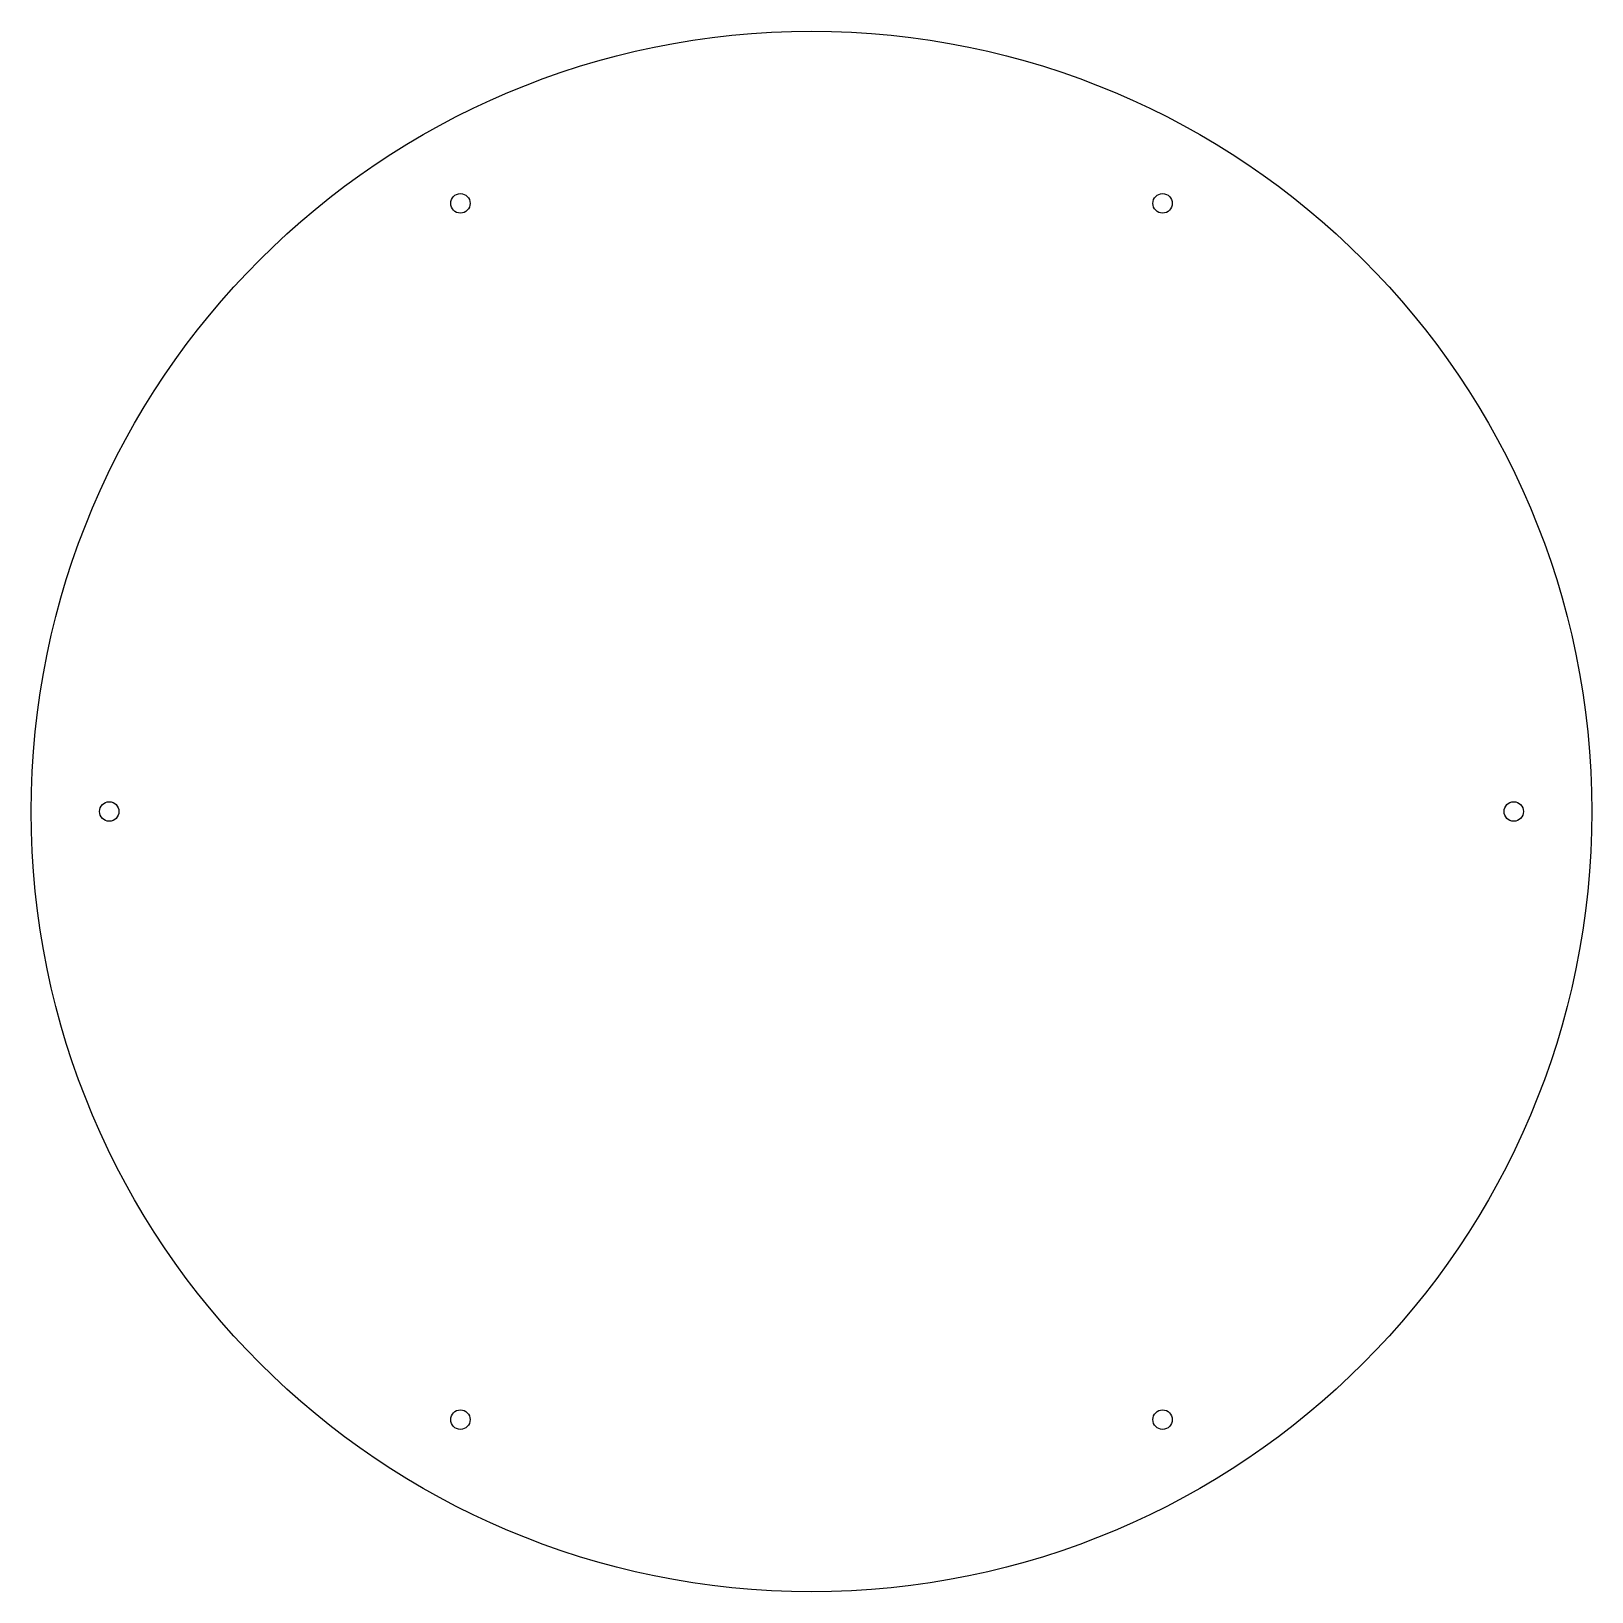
# Model space of a CAD drawing. Header units: millimetres. Extents: x -64 to 64, y -64 to 64.
import ezdxf

# ---------------------------------------------------------------- set-up
doc = ezdxf.new("R2010")
doc.units = ezdxf.units.MM
doc.layers.add('Cut003', color=7, linetype='CONTINUOUS')

msp = doc.modelspace()

# ---------------------------------------------------------------- linework, layer by layer
at = {"layer": 'Cut003'}
for p, q in [((-27.78, 49.49), (-27.78, 49.49, 0.79)), ((-27.78, 49.49), (-27.78, 49.49, 0.79)), ((29.37, 49.49), (29.37, 49.49, 0.79)), ((29.37, 49.49), (29.37, 49.49, 0.79)), ((-56.36, 0), (-56.36, 0, 0.79)), ((-56.36, 0), (-56.36, 0, 0.79)), ((57.94, 0), (57.94, 0, 0.79)), ((57.94, 0), (57.94, 0, 0.79)), ((63.5, 0), (63.5, 0, 0.79)), ((63.5, 0), (63.5, 0, 0.79)), ((-27.78, -49.49), (-27.78, -49.49, 0.79)), ((-27.78, -49.49), (-27.78, -49.49, 0.79)), ((29.37, -49.49), (29.37, -49.49, 0.79)), ((29.37, -49.49), (29.37, -49.49, 0.79))]:
    msp.add_line(p, q, dxfattribs=at)
for centre, radius in [((0, 0), 63.5), ((0, 0, 0.79), 63.5), ((0, 0), 63.5), ((0, 0, 0.79), 63.5), ((-28.57, 49.49), 0.794), ((-28.57, 49.49, 0.79), 0.794), ((-28.57, 49.49), 0.794), ((-28.57, 49.49, 0.79), 0.794), ((28.57, 49.49), 0.794), ((28.57, 49.49, 0.79), 0.794), ((28.57, 49.49), 0.794), ((28.57, 49.49, 0.79), 0.794), ((-57.15, 0), 0.794), ((-57.15, 0, 0.79), 0.794), ((-57.15, 0), 0.794), ((-57.15, 0, 0.79), 0.794), ((57.15, 0), 0.794), ((57.15, 0, 0.79), 0.794), ((57.15, 0), 0.794), ((57.15, 0, 0.79), 0.794), ((-28.57, -49.49), 0.794), ((-28.57, -49.49, 0.79), 0.794), ((-28.57, -49.49), 0.794), ((-28.57, -49.49, 0.79), 0.794), ((28.57, -49.49), 0.794), ((28.57, -49.49, 0.79), 0.794), ((28.57, -49.49), 0.794), ((28.57, -49.49, 0.79), 0.794)]:
    msp.add_circle(centre, radius, dxfattribs=at)

doc.saveas('drawing.dxf')
